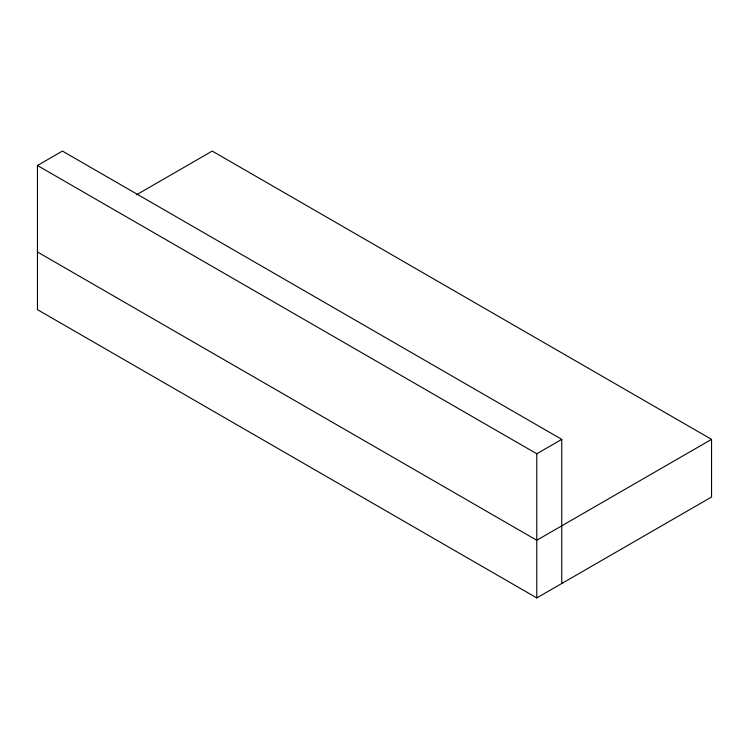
<?xml version="1.0" encoding="UTF-8"?>
<svg xmlns="http://www.w3.org/2000/svg" width="749" height="749" viewBox="0 0 749 749"><rect width="100%" height="100%" fill="white"/><g stroke="black" fill="none" stroke-linecap="round" stroke-linejoin="round"><path stroke-width="1.12" d="M136.449 194.824L212.22 151.073L711.55 439.363L711.55 497.027L536.78 597.927L37.45 309.637L37.45 165.492L62.42 151.073L561.75 439.363L561.75 583.508M37.45 165.492L536.78 453.782L561.75 439.363M711.55 439.363L536.78 540.263L37.45 251.982M536.78 453.782L536.78 597.927"/></g></svg>
